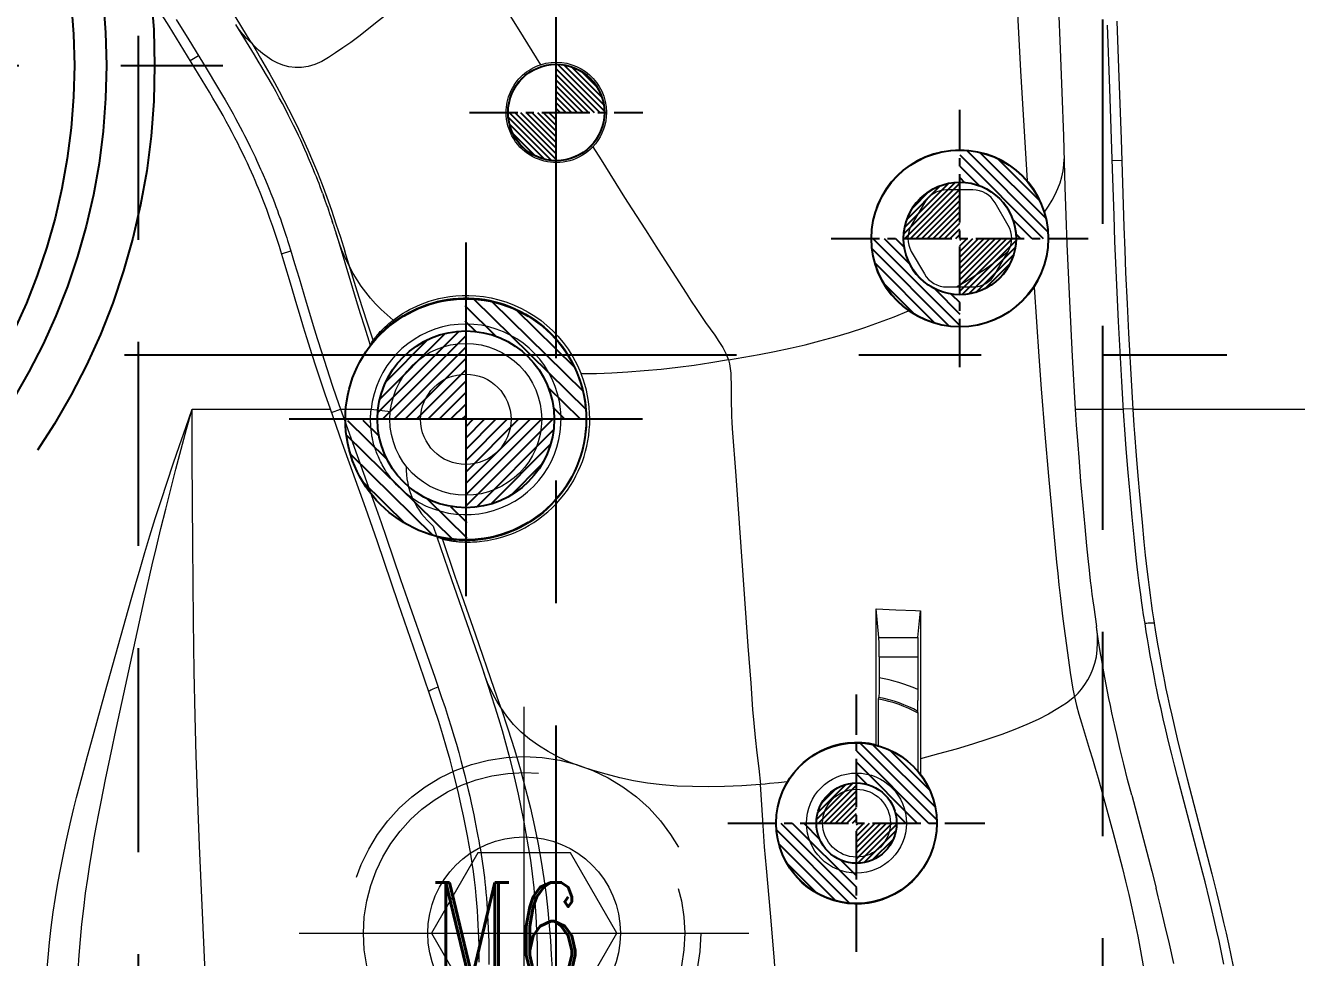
# Model space of a CAD drawing. Header units: inches. Extents: x 160917 to 162189, y -51061 to -50161.
# Drawn here: x 161563.91 to 161603.47, y -50494.97 to -50465.97 of the extents above; entities that cross this region are included whole.
import ezdxf

# ---------------------------------------------------------------- set-up
doc = ezdxf.new("R2010")
doc.units = ezdxf.units.IN
doc.header["$LTSCALE"] = 2
doc.header["$MEASUREMENT"] = 0
for name, pattern in [('ACAD_ISO02W100', [15, 12, -3]), ('CENTER', [50.8, 31.75, -6.35, 6.35, -6.35]), ('CENTER2', [1.125, 0.75, -0.125, 0.125, -0.125]), ('HIDDEN', [9.525, 6.35, -3.175])]:
    doc.linetypes.add(name, pattern=pattern)
doc.layers.get('0').update_dxf_attribs({"linetype": 'CONTINUOUS'})
for name, color, linetype in [('DEFAULT_1', 7, 'CENTER'), ('PIN', 4, 'CONTINUOUS'), ('SCREW', 52, 'HIDDEN'), ('SP', 3, 'CONTINUOUS'), ('y-cut', 7, 'CONTINUOUS'), ('壓塊', 157, 'CONTINUOUS')]:
    doc.layers.add(name, color=color, linetype=linetype)
for name, color, linetype, lineweight in [('dim', 3, 'CONTINUOUS', 15), ('PRODUCT', 1, 'CONTINUOUS', 15), ('截面', 191, 'CONTINUOUS', 15), ('枕位', 75, 'CONTINUOUS', 15), ('螺絲', 42, 'ACAD_ISO02W100', 15)]:
    doc.layers.add(name, color=color, linetype=linetype, lineweight=lineweight)
doc.styles.add('ROMANC', font='romanc', dxfattribs={"width": 0.6, "height": 1})

# ---------------------------------------------------------------- blocks, each defined once
blk = doc.blocks.new('20160823.165622')
at = {"layer": '截面', "linetype": 'Continuous', "ltscale": 0.3}
h = blk.add_hatch(dxfattribs=at)
h.set_pattern_fill('ANSI31', color=256, scale=15, style=0)
h.set_pattern_definition([(45, (-3383.3948, 1002.8706), (-1.3258252, 1.3258252), [])])
h.paths.add_polyline_path([(-19.956, 8.321), (-19.956, -25.613), (-26.579, -25.613), (-26.579, -19.66), (-26.78, -19.66), (-26.887, -19.655), (-26.99, -19.638), (-27.091, -19.611), (-27.188, -19.574), (-27.283, -19.526), (-27.371, -19.469), (-27.452, -19.403), (-27.527, -19.327), (-27.594, -19.246), (-27.65, -19.158), (-27.699, -19.063), (-27.736, -18.966), (-27.763, -18.866), (-27.779, -18.762), (-27.785, -18.655), (-27.785, -17.942), (-30.173, -17.942), (-30.173, 5.306), (-29.472, 5.851, 0.714357), (-26.788, 6.771, 0.414214), (-28.288, 8.271), (-28.288, 9.159)])
h.paths.add_polyline_path([(-82.318, -15.099), (-82.318, -16.549), (-74.68, -16.549), (-74.68, -17.952), (-72.264, -17.952), (-72.264, 4.777, -0.888302), (-76.505, 8.261), (-82.519, 8.261), (-82.519, -15.099)])
h.paths.add_polyline_path([(-95.558, -42.617), (-85.936, -42.617), (-85.936, -31.519), (-95.558, -31.519)])
blk = doc.blocks.new('20140813.092309')
at = {"layer": '螺絲', "color": 137, "linetype": 'CENTER', "ltscale": 0.25}
for p, q in [((0, -7.042), (0, 7.042)), ((-7, 0), (7, 0))]:
    blk.add_line(p, q, dxfattribs=at)
at = {"layer": '螺絲', "color": 137, "linetype": 'Continuous'}
blk.add_lwpolyline([(-1.443, 2.5), (-2.887, 0), (-1.443, -2.5), (1.443, -2.5), (2.887, 0), (1.443, 2.5)], close=True, dxfattribs=at)
at = {"layer": '螺絲', "color": 137, "linetype": 'HIDDEN'}
blk.add_circle((0, 0), 5.5, dxfattribs=at)
at = {"layer": '螺絲', "color": 137}
for radius in [5, 3]:
    blk.add_circle((0, 0), radius, dxfattribs=at)
at = {"layer": 'dim', "style": 'ROMANC', "width": 0.8}
blk.add_text('M6', height=3.1716, dxfattribs=at).set_placement((-2.976, -1.589))
blk = doc.blocks.new('20151030.171830')
at = {"color": 8, "linetype": 'HIDDEN'}
blk.add_circle((0, 0), 21.5, dxfattribs=at)
at = {"layer": 'SP', "linetype": 'CENTER', "ltscale": 0.25}
blk.add_line((-24, 0), (24, 0), dxfattribs=at)
at = {"layer": 'SP', "linetype": 'HIDDEN'}
for radius in [20, 19]:
    blk.add_circle((0, 0), radius, dxfattribs=at)

msp = doc.modelspace()

# ---------------------------------------------------------------- hatches: boundary and pattern name
at = {"layer": 'PIN', "linetype": 'Continuous'}
h = msp.add_hatch(dxfattribs=at)
h.set_pattern_fill('ANSI31', color=3, angle=90, style=0)
h.set_pattern_definition([(135, (161785.71027, -50482.9134), (-0.08838835, -0.08838835), [])])
h.paths.add_polyline_path([(161580.428, -50468.674), (161578.928, -50468.674, 0.414214), (161580.428, -50470.174)])
h.paths.add_polyline_path([(161580.428, -50467.174), (161580.428, -50468.674), (161581.928, -50468.674, 0.414214)])
h = msp.add_hatch(dxfattribs=at)
h.set_pattern_fill('ANSI31', color=153, scale=2, angle=90, style=0)
h.set_pattern_definition([(135, (161798.27277, -50486.8329), (-0.1767767, -0.1767767), [])])
h.paths.add_polyline_path([(161592.991, -50469.843, -0.414214), (161595.741, -50472.593), (161594.741, -50472.593, 0.414214), (161592.991, -50470.843)])
h.paths.add_polyline_path([(161591.241, -50472.593, 0.414214), (161592.991, -50474.343), (161592.991, -50475.343, -0.414214), (161590.241, -50472.593)])
h = msp.add_hatch(dxfattribs=at)
h.set_pattern_fill('ANSI31', color=153, angle=90, style=0)
h.set_pattern_definition([(45, (161387.70872, -50486.8329), (0.08838835, -0.08838835), [])])
h.paths.add_polyline_path([(161592.991, -50472.593), (161594.741, -50472.593, -0.414214), (161592.991, -50474.343)])
h.paths.add_polyline_path([(161592.991, -50470.843), (161592.991, -50472.593), (161591.241, -50472.593, -0.414214)])
h = msp.add_hatch(dxfattribs=at)
h.set_pattern_fill('ANSI31', color=142, scale=2.727273, angle=90.5, style=0)
h.set_pattern_definition([(135.5, (161857.70307, -50495.19542), (-0.23894634, -0.24315356), [])])
h.paths.add_polyline_path([(161577.582, -50474.471, -0.414214), (161581.364, -50478.188), (161580.364, -50478.197, 0.414214), (161577.59, -50475.471)])
h.paths.add_polyline_path([(161574.864, -50478.245, 0.414214), (161577.638, -50480.971), (161577.647, -50481.971, -0.414214), (161573.864, -50478.254)])
h = msp.add_hatch(dxfattribs=at)
h.set_pattern_fill('ANSI31', color=142, scale=2, angle=90, style=0)
h.set_pattern_definition([(45, (161372.33222, -50492.4609), (0.1767767, -0.1767767), [])])
h.paths.add_polyline_path([(161577.614, -50478.221), (161580.364, -50478.221, -0.414214), (161577.614, -50480.971)])
h.paths.add_polyline_path([(161577.614, -50475.471), (161577.614, -50478.221), (161574.864, -50478.221, -0.414214)])
h = msp.add_hatch(dxfattribs=at)
h.set_pattern_fill('ANSI31', color=31, scale=2, angle=90, style=0)
h.set_pattern_definition([(135, (161795.05677, -50505.0234), (-0.1767767, -0.1767767), [])])
h.paths.add_polyline_path([(161589.775, -50488.284, -0.414214), (161592.275, -50490.784), (161591.025, -50490.784, 0.414214), (161589.775, -50489.534)])
h.paths.add_polyline_path([(161588.525, -50490.784, 0.414214), (161589.775, -50492.034), (161589.775, -50493.284, -0.414214), (161587.275, -50490.784)])
h = msp.add_hatch(dxfattribs=at)
h.set_pattern_fill('ANSI31', color=31, angle=90, style=0)
h.set_pattern_definition([(45, (161384.49272, -50505.0234), (0.08838835, -0.08838835), [])])
h.paths.add_polyline_path([(161589.775, -50490.784), (161591.025, -50490.784, -0.414214), (161589.775, -50492.034)])
h.paths.add_polyline_path([(161589.775, -50489.534), (161589.775, -50490.784), (161588.525, -50490.784, -0.414214)])

# ---------------------------------------------------------------- linework, layer by layer
at = {"layer": 'DEFAULT_1', "color": 2, "linetype": 'CENTER', "ltscale": 0.3}
for p, q in [((161580.428, -50537.277), (161580.428, -50425.585)), ((161566.99, -50476.211), (161601.306, -50476.211))]:
    msp.add_line(p, q, dxfattribs=at)
at = {"layer": 'PIN', "color": 3, "linetype": 'CENTER2'}
for p, q in [((161580.428, -50471.374), (161580.428, -50465.974)), ((161577.728, -50468.674), (161583.128, -50468.674))]:
    msp.add_line(p, q, dxfattribs=at)
at = {"layer": 'PIN', "color": 153, "linetype": 'CENTER2'}
for p, q in [((161592.991, -50476.593), (161592.991, -50468.593)), ((161588.991, -50472.593), (161596.991, -50472.593))]:
    msp.add_line(p, q, dxfattribs=at)
at = {"layer": 'PIN', "color": 142, "linetype": 'Continuous'}
for p, q in [((161577.614, -50472.721), (161577.614, -50483.721)), ((161583.114, -50478.221), (161572.114, -50478.221))]:
    msp.add_line(p, q, dxfattribs=at)
at = {"layer": 'PIN', "color": 31, "linetype": 'CENTER2'}
for p, q in [((161589.775, -50494.784), (161589.775, -50486.784)), ((161585.775, -50490.784), (161593.775, -50490.784))]:
    msp.add_line(p, q, dxfattribs=at)
at = {"layer": 'PIN', "color": 3, "linetype": 'Continuous'}
msp.add_circle((161580.428, -50468.674), 1.5, dxfattribs=at)
at = {"layer": 'PIN', "color": 153, "linetype": 'Continuous'}
for radius in [2.75, 1.75]:
    msp.add_circle((161592.991, -50472.593), radius, dxfattribs=at)
at = {"layer": 'PIN', "color": 142, "linetype": 'Continuous'}
for radius in [3.75, 2.75]:
    msp.add_circle((161577.614, -50478.221), radius, dxfattribs=at)
at = {"layer": 'PIN', "color": 31, "linetype": 'Continuous'}
for radius in [2.5, 1.25]:
    msp.add_circle((161589.775, -50490.784), radius, dxfattribs=at)
at = {"layer": 'PRODUCT', "linetype": 'ByBlock'}
for p, q in [((161570.819, -50466.307), (161569.655, -50464.398)), ((161578.775, -50465.325), (161579.266, -50466.104)), ((161596.061, -50465.423), (161596.118, -50466.708)), ((161568.597, -50465.78), (161568.99, -50466.418)), ((161597.874, -50465.829), (161597.934, -50467.299)), ((161569.292, -50467.479), (161568.379, -50465.993)), ((161579.266, -50466.104), (161579.942, -50467.188)), ((161597.665, -50467.925), (161597.587, -50465.959)), ((161568.99, -50466.418), (161569.528, -50467.295)), ((161570.949, -50466.523), (161570.819, -50466.307)), ((161569.035, -50467.06), (161569.288, -50466.904)), ((161596.118, -50466.708), (161596.17, -50468.042)), ((161569.528, -50467.295), (161569.889, -50467.891)), ((161595.096, -50470.802), (161594.891, -50467.378)), ((161597.934, -50467.299), (161598.012, -50469.507)), ((161596.17, -50468.042), (161596.216, -50469.413)), ((161597.748, -50470.439), (161597.665, -50467.925)), ((161581.565, -50469.744), (161581.824, -50470.151)), ((161598.012, -50469.507), (161598.097, -50472.227)), ((161581.824, -50470.151), (161582.553, -50471.319)), ((161598.032, -50470.171), (161597.74, -50470.18)), ((161571.305, -50470.612), (161571.378, -50470.785)), ((161597.792, -50471.879), (161597.748, -50470.439)), ((161571.378, -50470.785), (161571.449, -50470.954)), ((161573.153, -50471.18), (161573.082, -50470.989)), ((161571.605, -50471.341), (161571.657, -50471.477)), ((161573.153, -50471.18), (161573.204, -50471.321)), ((161573.249, -50471.447), (161573.187, -50471.272)), ((161593.397, -50471.086), (161592.585, -50471.086)), ((161571.657, -50471.477), (161571.704, -50471.603)), ((161571.704, -50471.603), (161571.747, -50471.722)), ((161571.747, -50471.722), (161571.788, -50471.833)), ((161573.308, -50471.614), (161573.249, -50471.447)), ((161573.296, -50471.579), (161573.339, -50471.705)), ((161573.392, -50471.858), (161573.337, -50471.696)), ((161573.418, -50471.939), (161573.382, -50471.829)), ((161591.888, -50471.488), (161591.482, -50472.191)), ((161594.499, -50472.191), (161594.093, -50471.488)), ((161571.606, -50472.222), (161571.548, -50472.055)), ((161571.661, -50472.382), (161571.606, -50472.222)), ((161571.788, -50471.833), (161571.842, -50471.986)), ((161571.842, -50471.986), (161571.889, -50472.122)), ((161571.889, -50472.122), (161571.932, -50472.247)), ((161573.47, -50472.098), (161573.418, -50471.939)), ((161573.488, -50472.154), (161573.457, -50472.056)), ((161573.488, -50472.154), (161573.551, -50472.356)), ((161597.82, -50472.688), (161597.792, -50471.879)), ((161598.097, -50472.227), (161598.123, -50472.955)), ((161571.713, -50472.538), (161571.661, -50472.382)), ((161571.763, -50472.69), (161571.713, -50472.538)), ((161571.932, -50472.247), (161571.973, -50472.368)), ((161571.973, -50472.368), (161572.014, -50472.491)), ((161572.014, -50472.491), (161572.041, -50472.575)), ((161572.041, -50472.575), (161572.068, -50472.659)), ((161573.549, -50472.346), (161573.598, -50472.507)), ((161571.812, -50472.842), (161571.763, -50472.69)), ((161571.859, -50472.994), (161571.812, -50472.842)), ((161571.952, -50473.303), (161571.859, -50472.994)), ((161571.88, -50473.07), (161572.168, -50472.982)), ((161572.068, -50472.659), (161572.107, -50472.783)), ((161572.107, -50472.783), (161572.156, -50472.944)), ((161572.156, -50472.944), (161572.286, -50473.372)), ((161574.233, -50474.237), (161573.847, -50472.994)), ((161591.482, -50472.995), (161591.888, -50473.699)), ((161594.093, -50473.699), (161594.499, -50472.995)), ((161597.856, -50473.578), (161597.82, -50472.688)), ((161598.123, -50472.955), (161598.151, -50473.648)), ((161572.186, -50474.085), (161571.952, -50473.303)), ((161572.286, -50473.372), (161572.424, -50473.833)), ((161597.887, -50474.273), (161597.856, -50473.578)), ((161598.151, -50473.648), (161598.196, -50474.627)), ((161572.324, -50474.556), (161572.186, -50474.085)), ((161572.424, -50473.833), (161572.641, -50474.571)), ((161592.585, -50474.101), (161593.397, -50474.101)), ((161595.304, -50474.105), (161595.454, -50476.266)), ((161572.466, -50475.03), (161572.324, -50474.556)), ((161572.641, -50474.571), (161572.745, -50474.918)), ((161574.396, -50474.752), (161574.233, -50474.237)), ((161597.932, -50475.178), (161597.887, -50474.273)), ((161572.745, -50474.918), (161572.861, -50475.298)), ((161574.56, -50475.259), (161574.396, -50474.752)), ((161598.196, -50474.627), (161598.242, -50475.537)), ((161572.564, -50475.352), (161572.466, -50475.03)), ((161572.667, -50475.685), (161572.564, -50475.352)), ((161572.861, -50475.298), (161572.99, -50475.711)), ((161574.727, -50475.762), (161574.56, -50475.259)), ((161598.034, -50477.048), (161597.932, -50475.178)), ((161572.835, -50476.215), (161572.667, -50475.685)), ((161572.99, -50475.711), (161573.131, -50476.157)), ((161598.242, -50475.537), (161598.332, -50477.174)), ((161573.131, -50476.157), (161573.286, -50476.637)), ((161574.636, -50475.912), (161574.635, -50475.911)), ((161572.958, -50476.595), (161572.835, -50476.215)), ((161585.788, -50476.365), (161586.747, -50476.2)), ((161595.454, -50476.266), (161595.528, -50477.268)), ((161596.489, -50476.265), (161596.583, -50477.91)), ((161573.092, -50477.003), (161572.958, -50476.595)), ((161573.286, -50476.637), (161573.457, -50477.155)), ((161573.239, -50477.441), (161573.092, -50477.003)), ((161573.457, -50477.155), (161573.581, -50477.523)), ((161595.528, -50477.268), (161595.643, -50478.679)), ((161598.077, -50477.776), (161598.034, -50477.048)), ((161598.332, -50477.174), (161598.377, -50477.91)), ((161573.399, -50477.91), (161573.239, -50477.441)), ((161573.581, -50477.523), (161573.714, -50477.91)), ((161573.769, -50478.955), (161573.399, -50477.91)), ((161573.433, -50478.007), (161573.714, -50477.91)), ((161573.714, -50477.91), (161574.666, -50477.91)), ((161573.714, -50477.91), (161573.835, -50478.251)), ((161574.666, -50477.91), (161575.266, -50477.973)), ((161596.583, -50477.91), (161598.085, -50477.91)), ((161596.583, -50477.91), (161596.617, -50478.407)), ((161598.099, -50478.124), (161598.077, -50477.776)), ((161598.376, -50477.891), (161598.085, -50477.91)), ((161598.129, -50478.541), (161598.099, -50478.124)), ((161598.377, -50477.91), (161598.411, -50478.417)), ((161573.835, -50478.251), (161574.826, -50480.999)), ((161596.617, -50478.407), (161596.651, -50478.879)), ((161598.174, -50479.135), (161598.129, -50478.541)), ((161595.643, -50478.679), (161595.756, -50479.989)), ((161596.651, -50478.879), (161596.702, -50479.541)), ((161598.234, -50479.873), (161598.174, -50479.135)), ((161598.482, -50479.349), (161598.534, -50479.982)), ((161596.702, -50479.541), (161596.752, -50480.153)), ((161586.016, -50479.978), (161586.395, -50485.274)), ((161595.756, -50479.989), (161596.001, -50482.666)), ((161598.292, -50480.543), (161598.234, -50479.873)), ((161598.534, -50479.982), (161598.585, -50480.563)), ((161596.752, -50480.153), (161596.817, -50480.898)), ((161596.817, -50480.898), (161596.879, -50481.566)), ((161598.358, -50481.267), (161598.292, -50480.543)), ((161598.585, -50480.563), (161598.664, -50481.427)), ((161574.826, -50480.999), (161574.979, -50481.433)), ((161598.418, -50481.883), (161598.358, -50481.267)), ((161574.979, -50481.433), (161575.136, -50481.886)), ((161576.602, -50481.54), (161577.168, -50483.207)), ((161596.879, -50481.566), (161596.936, -50482.158)), ((161598.664, -50481.427), (161598.723, -50482.035)), ((161575.136, -50481.886), (161575.585, -50483.202)), ((161577.297, -50483.145), (161576.891, -50481.943)), ((161598.463, -50482.322), (161598.418, -50481.883)), ((161598.723, -50482.035), (161598.766, -50482.449)), ((161596.936, -50482.158), (161596.977, -50482.555)), ((161598.495, -50482.621), (161598.463, -50482.322)), ((161598.766, -50482.449), (161598.794, -50482.709)), ((161596.977, -50482.555), (161597.016, -50482.916)), ((161598.516, -50482.808), (161598.495, -50482.621)), ((161598.546, -50483.072), (161598.516, -50482.808)), ((161598.794, -50482.709), (161598.822, -50482.961)), ((161575.585, -50483.202), (161575.801, -50483.826)), ((161577.168, -50483.207), (161577.719, -50484.783)), ((161577.499, -50483.727), (161577.297, -50483.145)), ((161597.053, -50483.247), (161597.078, -50483.458)), ((161598.576, -50483.315), (161598.546, -50483.072)), ((161598.822, -50482.961), (161598.852, -50483.206)), ((161598.852, -50483.206), (161598.882, -50483.449)), ((161597.078, -50483.458), (161597.104, -50483.663)), ((161597.104, -50483.663), (161597.13, -50483.866)), ((161598.604, -50483.536), (161598.576, -50483.315)), ((161598.622, -50483.671), (161598.604, -50483.536)), ((161598.647, -50483.856), (161598.622, -50483.671)), ((161598.882, -50483.449), (161598.914, -50483.692)), ((161598.914, -50483.692), (161598.948, -50483.936)), ((161575.801, -50483.826), (161576.414, -50485.57)), ((161577.914, -50484.9), (161577.499, -50483.727)), ((161597.13, -50483.866), (161597.158, -50484.067)), ((161597.158, -50484.067), (161597.201, -50484.369)), ((161598.679, -50484.073), (161598.647, -50483.856)), ((161598.713, -50484.305), (161598.679, -50484.073)), ((161598.948, -50483.936), (161598.984, -50484.181)), ((161590.385, -50484.122), (161591.002, -50484.144)), ((161590.473, -50485.007), (161590.385, -50484.122)), ((161590.39, -50488.348), (161590.385, -50484.122)), ((161591.689, -50485.007), (161591.772, -50484.176)), ((161591.772, -50484.176), (161591.767, -50489.253)), ((161597.201, -50484.369), (161597.245, -50484.671)), ((161598.756, -50484.578), (161598.713, -50484.305)), ((161598.984, -50484.181), (161599.021, -50484.426)), ((161599.021, -50484.426), (161599.097, -50484.902)), ((161577.719, -50484.783), (161578.098, -50485.887)), ((161597.303, -50485.054), (161597.245, -50484.675)), ((161598.808, -50484.571), (161598.756, -50484.578)), ((161598.797, -50484.837), (161598.756, -50484.578)), ((161598.833, -50485.055), (161598.797, -50484.837)), ((161598.858, -50484.565), (161598.808, -50484.571)), ((161590.473, -50485.007), (161591.689, -50485.007)), ((161596.312, -50485.257), (161596.43, -50486.096)), ((161598.874, -50485.297), (161598.833, -50485.055)), ((161599.097, -50484.902), (161599.158, -50485.266)), ((161599.158, -50485.266), (161599.224, -50485.643)), ((161576.414, -50485.57), (161576.647, -50486.247)), ((161590.478, -50485.608), (161591.684, -50485.608)), ((161590.478, -50485.608), (161590.478, -50486.564)), ((161591.684, -50485.608), (161591.685, -50486.966)), ((161598.921, -50485.567), (161598.874, -50485.297)), ((161598.975, -50485.869), (161598.921, -50485.567)), ((161599.224, -50485.643), (161599.271, -50485.9)), ((161597.507, -50486.257), (161597.434, -50485.843)), ((161599.016, -50486.087), (161598.975, -50485.869)), ((161599.271, -50485.9), (161599.319, -50486.16)), ((161576.647, -50486.247), (161576.861, -50486.875)), ((161599.06, -50486.317), (161599.016, -50486.087)), ((161599.319, -50486.16), (161599.371, -50486.425)), ((161576.632, -50487.202), (161576.487, -50486.766)), ((161576.697, -50486.564), (161576.749, -50486.547)), ((161590.478, -50486.564), (161590.476, -50486.741)), ((161599.191, -50486.948), (161599.135, -50486.684)), ((161590.465, -50486.925), (161590.473, -50486.877)), ((161590.465, -50488.368), (161590.465, -50486.925)), ((161591.686, -50487.161), (161591.685, -50486.966)), ((161591.687, -50487.249), (161591.686, -50487.161)), ((161599.254, -50487.232), (161599.191, -50486.948)), ((161599.326, -50487.544), (161599.254, -50487.232)), ((161599.519, -50487.127), (161599.586, -50487.428)), ((161591.697, -50487.368), (161591.689, -50487.307)), ((161591.697, -50489.166), (161591.697, -50487.368)), ((161599.405, -50487.882), (161599.326, -50487.544)), ((161599.586, -50487.428), (161599.659, -50487.745)), ((161599.492, -50488.242), (161599.405, -50487.882)), ((161599.659, -50487.745), (161599.779, -50488.254)), ((161590.39, -50488.348), (161590.465, -50488.368)), ((161599.583, -50488.612), (161599.492, -50488.242)), ((161599.779, -50488.254), (161599.867, -50488.618)), ((161598.099, -50488.954), (161597.986, -50488.491)), ((161599.676, -50488.981), (161599.583, -50488.612)), ((161599.867, -50488.618), (161599.963, -50489.003)), ((161598.216, -50489.424), (161598.099, -50488.954)), ((161599.77, -50489.347), (161599.676, -50488.981)), ((161599.963, -50489.003), (161600.067, -50489.411)), ((161587.612, -50489.504), (161587.345, -50489.531)), ((161597.294, -50489.384), (161597.473, -50490.027)), ((161598.343, -50489.916), (161598.216, -50489.424)), ((161600.067, -50489.411), (161600.832, -50492.358)), ((161597.473, -50490.027), (161597.754, -50491.06)), ((161598.343, -50489.916), (161598.966, -50492.278)), ((161598.966, -50492.278), (161599.103, -50492.811)), ((161599.378, -50493.946), (161599.241, -50493.368)), ((161599.514, -50494.537), (161599.378, -50493.946)), ((161599.649, -50495.149), (161599.514, -50494.537)), ((161601.215, -50495.167), (161601.06, -50494.444)), ((161601.353, -50494.542), (161601.502, -50495.24))]:
    msp.add_line(p, q, dxfattribs=at)
for points in [[(161594.891, -50467.378), (161594.715, -50464.012), (161594.618, -50462.353)], [(161575.373, -50465.426), (161575.079, -50465.673), (161574.801, -50465.899), (161574.536, -50466.109), (161574.28, -50466.307), (161574.03, -50466.493), (161573.79, -50466.664), (161573.561, -50466.822), (161573.342, -50466.964), (161573.128, -50467.084), (161572.918, -50467.177), (161572.709, -50467.24), (161572.503, -50467.272), (161572.303, -50467.275), (161572.109, -50467.251), (161571.922, -50467.203), (161571.745, -50467.132), (161571.579, -50467.043), (161571.426, -50466.944), (161571.288, -50466.841), (161571.162, -50466.731), (161571.049, -50466.621), (161570.949, -50466.523)], [(161568.379, -50465.993), (161568.235, -50465.757), (161568.165, -50465.642)], [(161572.719, -50470.091), (161572.663, -50469.961), (161572.604, -50469.826), (161572.541, -50469.686), (161572.474, -50469.54), (161572.404, -50469.39), (161572.33, -50469.236), (161572.253, -50469.077), (161572.171, -50468.913), (161572.086, -50468.746), (161571.997, -50468.573), (161571.905, -50468.397), (161571.808, -50468.216), (161571.707, -50468.03), (161571.603, -50467.843), (161571.495, -50467.653), (161571.383, -50467.461), (161571.269, -50467.268), (161571.153, -50467.075), (161571.035, -50466.88), (161570.456, -50465.932)], [(161570.949, -50466.523), (161570.891, -50466.466), (161570.838, -50466.416), (161570.79, -50466.368), (161570.744, -50466.321), (161570.701, -50466.272), (161570.658, -50466.223), (161570.616, -50466.172), (161570.575, -50466.119), (161570.538, -50466.067)], [(161570.949, -50466.523), (161571.085, -50466.751), (161571.224, -50466.989), (161571.366, -50467.234), (161571.509, -50467.484), (161571.655, -50467.745), (161571.803, -50468.016), (161571.95, -50468.292), (161572.098, -50468.576), (161572.25, -50468.875), (161572.402, -50469.189), (161572.551, -50469.511), (161572.697, -50469.839), (161572.844, -50470.181), (161572.994, -50470.542), (161573.142, -50470.92), (161573.287, -50471.304), (161573.433, -50471.717), (161573.572, -50472.134), (161573.709, -50472.556), (161573.847, -50472.994)], [(161571.452, -50471.785), (161571.417, -50471.689), (161571.379, -50471.59), (161571.34, -50471.488), (161571.299, -50471.382), (161571.256, -50471.272), (161571.21, -50471.159), (161571.162, -50471.042), (161571.111, -50470.921), (161571.058, -50470.795), (161571.002, -50470.665), (161570.943, -50470.531), (161570.88, -50470.393), (161570.814, -50470.25), (161570.744, -50470.103), (161570.671, -50469.95), (161570.594, -50469.794), (161570.513, -50469.633), (161570.429, -50469.467), (161570.342, -50469.298), (161570.25, -50469.126), (161570.155, -50468.95), (161570.057, -50468.773), (161569.955, -50468.593), (161569.85, -50468.411), (161569.743, -50468.228), (161569.633, -50468.043), (161569.292, -50467.479)], [(161578.868, -50468.674), (161578.87, -50468.592), (161578.877, -50468.51), (161578.887, -50468.429), (161578.902, -50468.349), (161578.921, -50468.27), (161578.944, -50468.192), (161578.971, -50468.115), (161579.002, -50468.04), (161579.037, -50467.966), (161579.075, -50467.895), (161579.117, -50467.825), (161579.163, -50467.758), (161579.212, -50467.694), (161579.265, -50467.632), (161579.321, -50467.572), (161579.38, -50467.516), (161579.441, -50467.463), (161579.506, -50467.413), (161579.573, -50467.366), (161579.643, -50467.323), (161579.715, -50467.283), (161579.789, -50467.248), (161579.865, -50467.216), (161579.942, -50467.188)], [(161579.942, -50467.188), (161580.105, -50467.144), (161580.27, -50467.118), (161580.436, -50467.11), (161580.599, -50467.119), (161580.758, -50467.145), (161580.913, -50467.187), (161581.062, -50467.244), (161581.204, -50467.316), (161581.338, -50467.402), (161581.463, -50467.501), (161581.577, -50467.613), (161581.68, -50467.737), (161581.77, -50467.871), (161581.846, -50468.016), (161581.908, -50468.17), (161581.954, -50468.332), (161581.982, -50468.501), (161581.991, -50468.674)], [(161569.889, -50467.891), (161570.042, -50468.148), (161570.123, -50468.286), (161570.204, -50468.426), (161570.285, -50468.57), (161570.367, -50468.717), (161570.446, -50468.86), (161570.52, -50468.997), (161570.591, -50469.131), (161570.659, -50469.261), (161570.723, -50469.386), (161570.785, -50469.508)], [(161581.565, -50469.744), (161581.493, -50469.816), (161581.415, -50469.884), (161581.332, -50469.947), (161581.243, -50470.005), (161581.15, -50470.058), (161581.053, -50470.104), (161580.954, -50470.143), (161580.852, -50470.176), (161580.749, -50470.201), (161580.647, -50470.219), (161580.545, -50470.23), (161580.444, -50470.234), (161580.345, -50470.232), (161580.248, -50470.223), (161580.152, -50470.209), (161580.057, -50470.189), (161579.964, -50470.163), (161579.873, -50470.131), (161579.784, -50470.094), (161579.697, -50470.051), (161579.612, -50470.003), (161579.53, -50469.949), (161579.451, -50469.889), (161579.374, -50469.823), (161579.3, -50469.75), (161579.23, -50469.671), (161579.164, -50469.587), (161579.104, -50469.496), (161579.049, -50469.4), (161579.001, -50469.301), (161578.96, -50469.198), (161578.926, -50469.093), (161578.901, -50468.988), (161578.883, -50468.882), (161578.872, -50468.777), (161578.868, -50468.674)], [(161581.991, -50468.674), (161581.985, -50468.807), (161581.968, -50468.938), (161581.94, -50469.067), (161581.902, -50469.193), (161581.853, -50469.314), (161581.795, -50469.431), (161581.727, -50469.542), (161581.65, -50469.647), (161581.565, -50469.744)], [(161596.216, -50469.413), (161596.261, -50470.998), (161596.289, -50471.883), (161596.321, -50472.767), (161596.359, -50473.656), (161596.401, -50474.545), (161596.489, -50476.265)], [(161570.785, -50469.508), (161570.9, -50469.739), (161570.954, -50469.848), (161571.005, -50469.954), (161571.053, -50470.055), (161571.099, -50470.153), (161571.143, -50470.249), (161571.186, -50470.342), (161571.227, -50470.433), (161571.266, -50470.523), (161571.305, -50470.612)], [(161573.082, -50470.989), (161573.044, -50470.889), (161573.004, -50470.786), (161572.962, -50470.679), (161572.918, -50470.568), (161572.872, -50470.455), (161572.823, -50470.338), (161572.719, -50470.091)], [(161595.63, -50471.772), (161595.751, -50471.588), (161595.861, -50471.404), (161595.96, -50471.222), (161596.043, -50471.041), (161596.112, -50470.859), (161596.167, -50470.674), (161596.206, -50470.487), (161596.229, -50470.301), (161596.237, -50470.116)], [(161571.449, -50470.954), (161571.515, -50471.116), (161571.547, -50471.194), (161571.576, -50471.27), (161571.605, -50471.341)], [(161582.553, -50471.319), (161582.779, -50471.672), (161583.203, -50472.324)], [(161571.548, -50472.055), (161571.518, -50471.968), (161571.452, -50471.785)], [(161573.995, -50473.471), (161573.907, -50473.297), (161573.827, -50473.125), (161573.756, -50472.953), (161573.69, -50472.777), (161573.628, -50472.598), (161573.576, -50472.435)], [(161573.598, -50472.507), (161573.725, -50472.922), (161573.852, -50473.345)], [(161583.203, -50472.324), (161583.405, -50472.637), (161583.6, -50472.946), (161584.469, -50474.301)], [(161593.755, -50473.556), (161594.019, -50473.368), (161594.269, -50473.177), (161594.506, -50472.984)], [(161573.852, -50473.345), (161574.085, -50474.138), (161574.201, -50474.528), (161574.325, -50474.932), (161574.455, -50475.348), (161574.635, -50475.911)], [(161575.353, -50475.134), (161575.162, -50474.971), (161574.979, -50474.801), (161574.806, -50474.627), (161574.645, -50474.449), (161574.497, -50474.268), (161574.358, -50474.08), (161574.229, -50473.883), (161574.109, -50473.679), (161573.995, -50473.471)], [(161592.893, -50474.101), (161593.192, -50473.922), (161593.48, -50473.74), (161593.755, -50473.556)], [(161575.353, -50475.134), (161575.423, -50475.082), (161575.498, -50475.029), (161575.579, -50474.974), (161575.667, -50474.918), (161575.762, -50474.863), (161575.863, -50474.807), (161575.971, -50474.752), (161576.085, -50474.698), (161576.207, -50474.646), (161576.336, -50474.596), (161576.472, -50474.549), (161576.617, -50474.506), (161576.772, -50474.466), (161576.937, -50474.431), (161577.113, -50474.403), (161577.3, -50474.382), (161577.498, -50474.369), (161577.708, -50474.367), (161577.93, -50474.378), (161578.162, -50474.403), (161578.399, -50474.444), (161578.642, -50474.502), (161578.888, -50474.578), (161579.124, -50474.668), (161579.347, -50474.771), (161579.56, -50474.886), (161579.763, -50475.013), (161579.955, -50475.15), (161580.137, -50475.297), (161580.313, -50475.459), (161580.483, -50475.636), (161580.646, -50475.828), (161580.802, -50476.04), (161580.949, -50476.274), (161581.085, -50476.529), (161581.206, -50476.803)], [(161584.469, -50474.301), (161584.626, -50474.543), (161584.78, -50474.774), (161584.931, -50474.995), (161585.08, -50475.207), (161585.363, -50475.606)], [(161586.747, -50476.2), (161587.227, -50476.108), (161587.708, -50476.008), (161588.174, -50475.902), (161588.635, -50475.784), (161589.096, -50475.656), (161589.562, -50475.517), (161590.033, -50475.364), (161590.494, -50475.202), (161590.946, -50475.031), (161591.393, -50474.848)], [(161574.706, -50475.791), (161574.738, -50475.747), (161574.75, -50475.732), (161574.762, -50475.715), (161574.775, -50475.698), (161574.789, -50475.681), (161574.804, -50475.662), (161574.821, -50475.641), (161574.839, -50475.62), (161574.859, -50475.597), (161574.88, -50475.572), (161574.903, -50475.547), (161574.927, -50475.521), (161574.953, -50475.493), (161574.98, -50475.465), (161575.009, -50475.436), (161575.039, -50475.406), (161575.071, -50475.375), (161575.105, -50475.343), (161575.141, -50475.311), (161575.178, -50475.277), (161575.218, -50475.243), (161575.261, -50475.207), (161575.306, -50475.171), (161575.353, -50475.134)], [(161585.363, -50475.606), (161585.495, -50475.798), (161585.613, -50475.988), (161585.712, -50476.176), (161585.788, -50476.365)], [(161574.635, -50475.911), (161574.635, -50475.909), (161574.637, -50475.902), (161574.642, -50475.892), (161574.65, -50475.878), (161574.66, -50475.861), (161574.673, -50475.84), (161574.688, -50475.817), (161574.706, -50475.791)], [(161585.788, -50476.365), (161585.246, -50476.462), (161584.724, -50476.543), (161584.21, -50476.609), (161583.69, -50476.666), (161583.169, -50476.716), (161582.66, -50476.757), (161582.164, -50476.786), (161581.679, -50476.801), (161581.206, -50476.803)], [(161585.788, -50476.365), (161585.823, -50476.499), (161585.847, -50476.64), (161585.861, -50476.786), (161585.868, -50476.938), (161585.869, -50477.095), (161585.869, -50477.256), (161585.869, -50477.421), (161585.871, -50477.59), (161585.874, -50477.763), (161585.88, -50477.941), (161585.887, -50478.123), (161585.897, -50478.31), (161585.909, -50478.503), (161586.016, -50479.978)], [(161576.891, -50481.943), (161576.906, -50481.947), (161576.923, -50481.951), (161576.94, -50481.956), (161576.959, -50481.96), (161576.979, -50481.965), (161576.999, -50481.969), (161577.022, -50481.974), (161577.045, -50481.979), (161577.07, -50481.984), (161577.096, -50481.989), (161577.123, -50481.993), (161577.152, -50481.998), (161577.181, -50482.003), (161577.213, -50482.007), (161577.245, -50482.012), (161577.279, -50482.016), (161577.315, -50482.02), (161577.353, -50482.024), (161577.394, -50482.028), (161577.437, -50482.031), (161577.484, -50482.034), (161577.533, -50482.037), (161577.585, -50482.039), (161577.641, -50482.04), (161577.699, -50482.04), (161577.759, -50482.039), (161577.824, -50482.037), (161577.891, -50482.034), (161577.962, -50482.029), (161578.037, -50482.023), (161578.116, -50482.014), (161578.199, -50482.003), (161578.287, -50481.99), (161578.38, -50481.973), (161578.478, -50481.953), (161578.581, -50481.929), (161578.69, -50481.9), (161578.802, -50481.867), (161578.921, -50481.827), (161579.045, -50481.781), (161579.174, -50481.728), (161579.308, -50481.667), (161579.448, -50481.596), (161579.591, -50481.516), (161579.735, -50481.426), (161579.88, -50481.327), (161580.025, -50481.218), (161580.165, -50481.101), (161580.301, -50480.976), (161580.432, -50480.843), (161580.555, -50480.706), (161580.669, -50480.566), (161580.775, -50480.423), (161580.872, -50480.278), (161580.961, -50480.131), (161581.042, -50479.983), (161581.115, -50479.833), (161581.182, -50479.682), (161581.241, -50479.529), (161581.294, -50479.373), (161581.341, -50479.215), (161581.38, -50479.055), (161581.413, -50478.891), (161581.439, -50478.724), (161581.458, -50478.553), (161581.47, -50478.38), (161581.473, -50478.204), (161581.469, -50478.025), (161581.456, -50477.845), (161581.434, -50477.666), (161581.404, -50477.488), (161581.366, -50477.312), (161581.32, -50477.139), (161581.267, -50476.969), (161581.206, -50476.803)], [(161575.953, -50480.676), (161575.87, -50480.617), (161575.791, -50480.558), (161575.716, -50480.498), (161575.646, -50480.438), (161575.579, -50480.377), (161575.517, -50480.317), (161575.458, -50480.257), (161575.404, -50480.197), (161575.352, -50480.138), (161575.304, -50480.079), (161575.258, -50480.021), (161575.216, -50479.963), (161575.176, -50479.906), (161575.139, -50479.851), (161575.104, -50479.796), (161575.072, -50479.742), (161575.041, -50479.689), (161575.012, -50479.637), (161574.986, -50479.586), (161574.96, -50479.536), (161574.937, -50479.487), (161574.914, -50479.439), (161574.894, -50479.392), (161574.874, -50479.347), (161574.856, -50479.302), (161574.838, -50479.258), (161574.822, -50479.215), (161574.807, -50479.174), (161574.793, -50479.133), (161574.779, -50479.093), (161574.767, -50479.054), (161574.755, -50479.015), (161574.745, -50478.978), (161574.735, -50478.942), (161574.726, -50478.907), (161574.718, -50478.872), (161574.711, -50478.839), (161574.705, -50478.807), (161574.699, -50478.776), (161574.693, -50478.745), (161574.688, -50478.715), (161574.684, -50478.686), (161574.68, -50478.657), (161574.676, -50478.629), (161574.673, -50478.601), (161574.67, -50478.573), (161574.667, -50478.546), (161574.665, -50478.518), (161574.662, -50478.49), (161574.66, -50478.462), (161574.658, -50478.434), (161574.657, -50478.406), (161574.655, -50478.378), (161574.654, -50478.35), (161574.652, -50478.322), (161574.651, -50478.295), (161574.65, -50478.266), (161574.65, -50478.236), (161574.649, -50478.208), (161574.65, -50478.184), (161574.65, -50478.159), (161574.651, -50478.13), (161574.652, -50478.1), (161574.653, -50478.07), (161574.655, -50478.039), (161574.657, -50478.009), (161574.66, -50477.977), (161574.663, -50477.944), (161574.666, -50477.91)], [(161598.411, -50478.417), (161598.429, -50478.66), (161598.482, -50479.349)], [(161575.519, -50483.966), (161574.852, -50482.002), (161574.502, -50480.997), (161573.769, -50478.955)], [(161576.891, -50481.943), (161576.862, -50481.935), (161576.836, -50481.927), (161576.811, -50481.919), (161576.789, -50481.912), (161576.768, -50481.905), (161576.751, -50481.898), (161576.737, -50481.892), (161576.726, -50481.886), (161576.718, -50481.882)], [(161596.001, -50482.666), (161596.038, -50483.02), (161596.076, -50483.367), (161596.114, -50483.703), (161596.192, -50484.344)], [(161597.016, -50482.916), (161597.028, -50483.029), (161597.053, -50483.247)], [(161576.487, -50486.766), (161576.175, -50485.849), (161575.519, -50483.966)], [(161591.002, -50484.144), (161591.617, -50484.169), (161591.772, -50484.176)], [(161596.192, -50484.344), (161596.231, -50484.655), (161596.312, -50485.257)], [(161596.561, -50486.856), (161596.675, -50486.742), (161596.78, -50486.614), (161596.88, -50486.476), (161596.973, -50486.327), (161597.057, -50486.168), (161597.131, -50485.997), (161597.193, -50485.812), (161597.241, -50485.61), (161597.271, -50485.395), (161597.282, -50485.171), (161597.273, -50484.928), (161597.245, -50484.671)], [(161599.043, -50484.566), (161599.037, -50484.563), (161599.015, -50484.56), (161598.985, -50484.558), (161598.948, -50484.558), (161598.906, -50484.561), (161598.858, -50484.565)], [(161578.703, -50487.189), (161578.51, -50486.623), (161577.914, -50484.9)], [(161586.395, -50485.274), (161586.482, -50486.426), (161586.542, -50487.247)], [(161597.434, -50485.843), (161597.365, -50485.441), (161597.333, -50485.246), (161597.303, -50485.054)], [(161578.098, -50485.887), (161578.291, -50486.463), (161578.408, -50486.816)], [(161578.703, -50487.189), (161578.582, -50486.994), (161578.475, -50486.802), (161578.38, -50486.609), (161578.292, -50486.417), (161578.215, -50486.227), (161578.17, -50486.102)], [(161596.43, -50486.096), (161596.47, -50486.36), (161596.513, -50486.613), (161596.561, -50486.856)], [(161597.986, -50488.491), (161597.878, -50488.031), (161597.825, -50487.804), (161597.774, -50487.577), (161597.725, -50487.352), (161597.677, -50487.128), (161597.631, -50486.907), (161597.587, -50486.687), (161597.546, -50486.47), (161597.507, -50486.257)], [(161599.135, -50486.684), (161599.084, -50486.437), (161599.06, -50486.317)], [(161599.371, -50486.425), (161599.398, -50486.561), (161599.427, -50486.698), (161599.456, -50486.838), (161599.519, -50487.127)], [(161576.463, -50486.702), (161576.465, -50486.69), (161576.475, -50486.677), (161576.495, -50486.66), (161576.523, -50486.642), (161576.559, -50486.623), (161576.601, -50486.603), (161576.647, -50486.583), (161576.697, -50486.564)], [(161578.408, -50486.816), (161578.522, -50487.171), (161578.633, -50487.529)], [(161590.476, -50486.741), (161590.475, -50486.823), (161590.475, -50486.85), (161590.474, -50486.868), (161590.473, -50486.877)], [(161596.561, -50486.856), (161596.312, -50487.047), (161596.046, -50487.218), (161595.751, -50487.389), (161595.429, -50487.555), (161595.08, -50487.715), (161594.701, -50487.873), (161594.296, -50488.027), (161593.86, -50488.176), (161593.387, -50488.329), (161592.877, -50488.482), (161592.33, -50488.632), (161591.768, -50488.779)], [(161596.561, -50486.856), (161596.623, -50487.121), (161596.696, -50487.389), (161596.775, -50487.66), (161597.032, -50488.495)], [(161578.031, -50495.111), (161578.031, -50494.932), (161578.03, -50494.747), (161578.026, -50494.556), (161578.02, -50494.359), (161578.012, -50494.155), (161578.002, -50493.946), (161577.989, -50493.729), (161577.974, -50493.506), (161577.957, -50493.277), (161577.936, -50493.041), (161577.912, -50492.797), (161577.884, -50492.547), (161577.851, -50492.29), (161577.812, -50492.025), (161577.767, -50491.751), (161577.718, -50491.468), (161577.663, -50491.175), (161577.603, -50490.872), (161577.538, -50490.558), (161577.469, -50490.233), (161577.393, -50489.896), (161577.311, -50489.548), (161577.221, -50489.188), (161577.123, -50488.816), (161577.016, -50488.433), (161576.898, -50488.037), (161576.77, -50487.626), (161576.632, -50487.202)], [(161576.861, -50486.875), (161576.966, -50487.191), (161577.064, -50487.494), (161577.156, -50487.785), (161577.242, -50488.063), (161577.321, -50488.331), (161577.394, -50488.59), (161577.461, -50488.838), (161577.524, -50489.077), (161577.582, -50489.307), (161577.636, -50489.529), (161577.686, -50489.743), (161577.734, -50489.95), (161577.778, -50490.15)], [(161586.785, -50489.58), (161586.203, -50489.619), (161585.667, -50489.642), (161585.158, -50489.652), (161584.667, -50489.649), (161584.193, -50489.631), (161583.728, -50489.594), (161583.274, -50489.538), (161582.834, -50489.463), (161582.406, -50489.37), (161581.987, -50489.263), (161581.581, -50489.147), (161581.194, -50489.022), (161580.836, -50488.884), (161580.503, -50488.73), (161580.179, -50488.559), (161579.875, -50488.373), (161579.597, -50488.173), (161579.341, -50487.954), (161579.103, -50487.714), (161578.891, -50487.458), (161578.703, -50487.189)], [(161578.703, -50487.189), (161578.922, -50487.85), (161579.125, -50488.494), (161579.311, -50489.121), (161579.477, -50489.731), (161579.623, -50490.32), (161579.75, -50490.89), (161579.863, -50491.443), (161579.961, -50491.98), (161580.044, -50492.506), (161580.112, -50493.015), (161580.167, -50493.505), (161580.211, -50493.978), (161580.247, -50494.439), (161580.275, -50494.885), (161580.298, -50495.316), (161580.317, -50495.734)], [(161586.542, -50487.247), (161586.577, -50487.678), (161586.619, -50488.125), (161586.67, -50488.594), (161586.73, -50489.08), (161586.785, -50489.58)], [(161591.689, -50487.307), (161591.689, -50487.298), (161591.688, -50487.278), (161591.687, -50487.249)], [(161578.633, -50487.529), (161578.742, -50487.899), (161578.85, -50488.282), (161578.954, -50488.674), (161579.053, -50489.072), (161579.149, -50489.476), (161579.24, -50489.884), (161579.327, -50490.29), (161579.409, -50490.695), (161579.487, -50491.102), (161579.56, -50491.517), (161579.625, -50491.939), (161579.681, -50492.366), (161579.727, -50492.797), (161579.765, -50493.236), (161579.796, -50493.679), (161579.818, -50494.122), (161579.832, -50494.561), (161579.836, -50494.998), (161579.831, -50495.443)], [(161597.032, -50488.495), (161597.119, -50488.783), (161597.206, -50489.078), (161597.294, -50489.384)], [(161587.345, -50489.531), (161587.07, -50489.556), (161586.929, -50489.568), (161586.785, -50489.58)], [(161586.97, -50492.19), (161586.912, -50491.52), (161586.865, -50490.861), (161586.828, -50490.213), (161586.785, -50489.58)], [(161600.627, -50492.61), (161600.558, -50492.341), (161599.77, -50489.347)], [(161577.778, -50490.15), (161577.859, -50490.527), (161577.896, -50490.704), (161577.93, -50490.873), (161577.962, -50491.033), (161577.991, -50491.185), (161578.018, -50491.333), (161578.044, -50491.477), (161578.068, -50491.617), (161578.091, -50491.756), (161578.113, -50491.897), (161578.134, -50492.037), (161578.154, -50492.18), (161578.173, -50492.326), (161578.191, -50492.474), (161578.208, -50492.626), (161578.224, -50492.783), (161578.239, -50492.944), (161578.254, -50493.112), (161578.267, -50493.287), (161578.28, -50493.468), (161578.292, -50493.655), (161578.303, -50493.85), (161578.313, -50494.052), (161578.32, -50494.261), (161578.326, -50494.478), (161578.329, -50494.702), (161578.33, -50494.936), (161578.327, -50495.182)], [(161597.754, -50491.06), (161597.951, -50491.803), (161598.051, -50492.191), (161598.152, -50492.59), (161598.252, -50493.004), (161598.35, -50493.429), (161598.444, -50493.863), (161598.534, -50494.306), (161598.62, -50494.762), (161598.701, -50495.223), (161598.777, -50495.69), (161598.848, -50496.161), (161598.914, -50496.636), (161598.976, -50497.113)], [(161587.635, -50501.044), (161587.276, -50495.853), (161587.221, -50495.082), (161587.16, -50494.324), (161587.097, -50493.588), (161586.97, -50492.19)], [(161600.832, -50492.358), (161600.979, -50492.94), (161601.054, -50493.244), (161601.129, -50493.556), (161601.204, -50493.876), (161601.279, -50494.205), (161601.353, -50494.542)], [(161601.06, -50494.444), (161600.985, -50494.107), (161600.911, -50493.784), (161600.839, -50493.474), (161600.767, -50493.175), (161600.627, -50492.61)], [(161599.241, -50493.368), (161599.169, -50493.077), (161599.103, -50492.811)]]:
    msp.add_lwpolyline(points, dxfattribs=at)
for centre, radius in [((161580.428, -50468.674), 1.508), ((161592.991, -50472.593), 2.764), ((161592.991, -50472.593), 1.759), ((161577.614, -50478.221), 2.362), ((161577.614, -50478.221), 1.407), ((161589.775, -50490.784), 1.558), ((161589.775, -50490.784), 1.055)]:
    msp.add_circle(centre, radius, dxfattribs=at)
for centre, radius, start, end in [((161592.585, -50471.89), 0.804, 90, 150), ((161593.397, -50471.89), 0.804, 30, 90), ((161592.178, -50472.593), 0.804, 150, 210), ((161593.803, -50472.593), 0.804, 330, 30), ((161592.585, -50473.297), 0.804, 210, 270), ((161593.397, -50473.297), 0.804, 270, 330), ((161577.614, -50478.221), 3.769, 256.2414, 142.2166), ((161577.614, -50478.221), 2.965, 235.9433, 173.968), ((161578.117, -50479.729), 2.362, 178.7765, 230.0969), ((161589.775, -50490.784), 4.571, 65.3067, 81.1462), ((161589.775, -50490.784), 3.92, 60.6242, 79.8555), ((161589.775, -50490.784), 3.969, 61.1568, 79.8625), ((161589.775, -50490.784), 2.513, 75.8252, 40.072)]:
    msp.add_arc(centre, radius, start, end, dxfattribs=at)
for centre, start_param, end_param in [((161590.473, -50485.608), -1.570796, -0.087266), ((161591.69, -50485.608), 0.087266, 1.570796)]:
    msp.add_ellipse(centre, major_axis=(0, 0.603), ratio=0.008727, start_param=start_param, end_param=end_param, dxfattribs=at)
at = {"layer": '壓塊', "color": 153, "linetype": 'HIDDEN', "ltscale": 0.5}
msp.add_lwpolyline([(161597.428, -50437.211), (161597.428, -50501.211, -0.414214), (161589.428, -50509.211), (161575.428, -50509.211, -0.414214), (161567.428, -50501.211), (161567.428, -50437.211, -0.414214), (161575.428, -50429.211), (161589.428, -50429.211, -0.414214)], format="xyb", close=True, dxfattribs=at)
at = {"layer": '枕位', "linetype": 'ByBlock', "ltscale": 0.3}
for p, q in [((161569.094, -50477.91), (161573.399, -50477.91)), ((161569.096, -50479.417), (161569.094, -50477.91)), ((161598.377, -50477.91), (161610.763, -50477.91)), ((161569.113, -50482.127), (161569.096, -50479.417)), ((161569.138, -50484.493), (161569.113, -50482.127)), ((161566.688, -50488.051), (161567.613, -50483.809)), ((161569.162, -50486.064), (161569.138, -50484.493)), ((161569.191, -50487.457), (161569.162, -50486.064)), ((161566.009, -50488.064), (161566.387, -50486.705)), ((161569.223, -50488.688), (161569.191, -50487.457)), ((161565.836, -50488.7), (161566.009, -50488.064)), ((161565.667, -50489.333), (161565.836, -50488.7)), ((161569.26, -50489.841), (161569.223, -50488.688)), ((161565.499, -50489.985), (161565.667, -50489.333)), ((161566.26, -50490.124), (161566.4, -50489.429)), ((161569.324, -50491.488), (161569.26, -50489.841)), ((161569.508, -50495.647), (161569.324, -50491.488))]:
    msp.add_line(p, q, dxfattribs=at)
for points in [[(161566.387, -50486.705), (161567.197, -50483.831), (161567.331, -50483.361), (161567.473, -50482.874), (161567.623, -50482.368), (161567.781, -50481.845), (161567.948, -50481.307), (161568.126, -50480.749), (161568.314, -50480.175), (161568.505, -50479.603), (161568.697, -50479.037), (161568.894, -50478.473), (161569.094, -50477.91)], [(161567.613, -50483.809), (161567.853, -50482.753), (161567.983, -50482.195), (161568.121, -50481.618), (161568.271, -50481.014), (161568.429, -50480.39), (161568.59, -50479.767), (161568.755, -50479.148), (161568.922, -50478.529), (161569.094, -50477.91)], [(161566.4, -50489.429), (161566.614, -50488.402), (161566.688, -50488.051)], [(161564.512, -50497.134), (161564.514, -50496.725), (161564.525, -50496.305), (161564.545, -50495.872), (161564.572, -50495.423), (161564.609, -50494.963), (161564.654, -50494.499), (161564.709, -50494.03), (161564.773, -50493.558), (161564.842, -50493.099), (161564.916, -50492.654), (161564.997, -50492.222), (161565.078, -50491.807), (161565.161, -50491.412), (161565.246, -50491.035), (161565.331, -50490.671), (161565.415, -50490.321), (161565.499, -50489.985)], [(161565.508, -50557.211), (161565.508, -50496.714), (161565.515, -50496.28), (161565.529, -50495.832), (161565.551, -50495.367), (161565.581, -50494.89), (161565.62, -50494.409), (161565.666, -50493.923), (161565.721, -50493.435), (161565.78, -50492.962), (161565.844, -50492.507), (161565.911, -50492.066), (161565.98, -50491.644), (161566.05, -50491.242), (161566.12, -50490.858), (161566.19, -50490.485), (161566.26, -50490.124)]]:
    msp.add_lwpolyline(points, dxfattribs=at)

# ---------------------------------------------------------------- block references
at = {"layer": 'SCREW', "linetype": 'ByBlock', "ltscale": 0.3}
msp.add_blockref('20140813.092309', (161579.428, -50494.211), dxfattribs=at)
at = {"layer": 'SP', "linetype": 'ByBlock', "ltscale": 0.3}
msp.add_blockref('20151030.171830', (161546.428, -50467.211), dxfattribs=at)
at = {"layer": 'y-cut', "linetype": 'ByBlock'}
msp.add_blockref('20160823.165622', (161597.661, -50439.265), dxfattribs=at)

doc.saveas('drawing.dxf')
